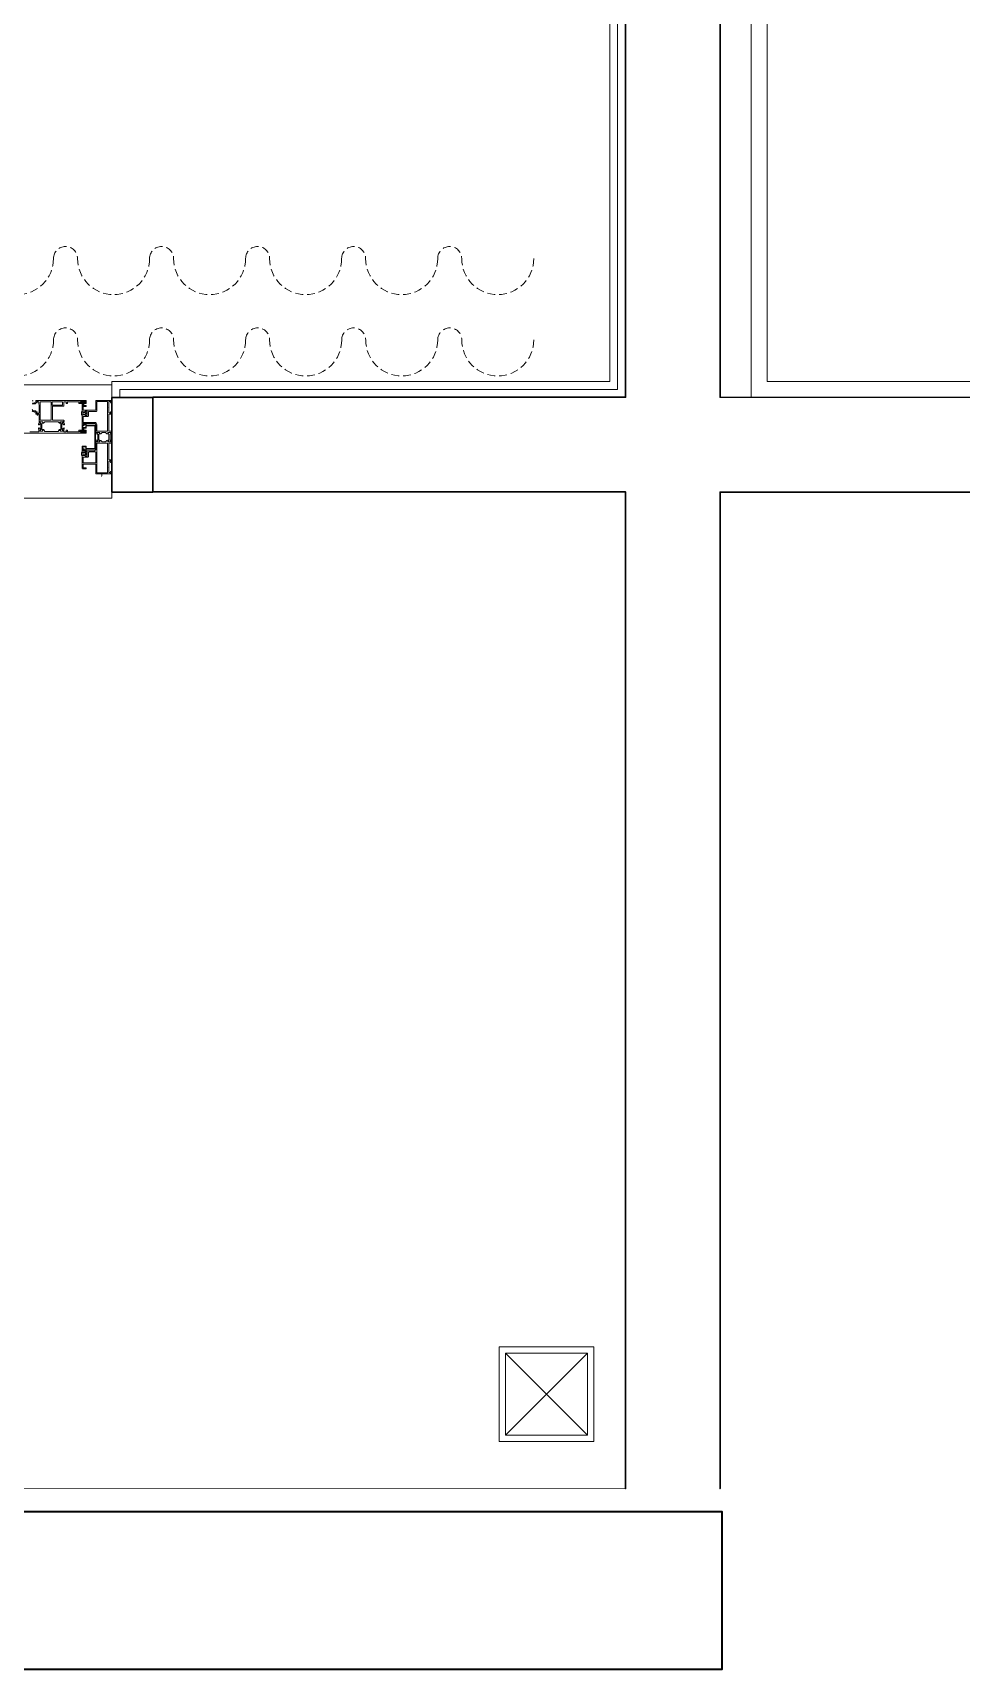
# Model space of a CAD drawing. Header units: centimetres. Extents: x 118932 to 154602, y -32682 to -23521.
# Drawn here: x 140811.1 to 140958.4, y -27264.7 to -27005.1 of the extents above; entities that cross this region are included whole.
import ezdxf

# ---------------------------------------------------------------- set-up
doc = ezdxf.new("R2010")
doc.units = ezdxf.units.CM
doc.header["$LTSCALE"] = 50
doc.header["$MEASUREMENT"] = 0
doc.linetypes.add('HIDDEN', pattern=[0.375, 0.25, -0.125])
for name, color, linetype, lineweight, true_color in [('GEN_01_TA_Kolon', 7, 'Continuous', 35, 0xd05d28), ('GEN_02_TF_Islak Hacim', 7, 'Continuous', 5, 0x007cb0), ('GEN_02_TF_Mobilya', 7, 'Continuous', 5, 0x745e3d), ('GEN_02_TF_Pencere', 7, 'Continuous', 9, 0x6093ac), ('GEN_05_ML_Alçıpan_giydirme', 7, 'Continuous', 18, 0x7ebab5), ('GEN_05_ML_Mermer', 7, 'Continuous', 9, 0x9d8692), ('GEN_06_GR_Orta', 7, 'Continuous', 20, 0x7a7b7a), ('KALACAK DUVARLAR', 7, 'Continuous', 30, 0x005387), ('ÖRÜLECEK DUVARLAR', 7, 'Continuous', 30, 0xfaca30)]:
    doc.layers.add(name, color=color, linetype=linetype, lineweight=lineweight, true_color=true_color)

# ---------------------------------------------------------------- blocks, each defined once
blk = doc.blocks.new('LEVEL 0_E BLOK_GÖRÜNÜŞ')
at = {"layer": 'GEN_06_GR_Orta', "elevation": 0}
blk.add_lwpolyline([(3163.68, -1715.57), (2432.68, -1715.37)], dxfattribs=at)
blk = doc.blocks.new('LEVEL 0-1_D BLOK_KOLON')
at = {"layer": 'GEN_01_TA_Kolon', "elevation": 0}
blk.add_lwpolyline([(1993.87, -201.74), (2128.33, -201.74), (2128.33, -176.74), (1993.87, -176.74)], close=True, dxfattribs=at)
blk = doc.blocks.new('KALACAK DUVALAR LEVEL 0 D BLOK')
at = {"layer": 'KALACAK DUVARLAR', "elevation": 0}
for points in [[(863.5, 165.4), (863.5, 139.38), (871, 139.38), (871, 165.4), (753.5, 165.41), (753.5, 868.23), (738.5, 868.23), (738.5, 165.41), (663.5, 165.41), (663.5, 150.39), (738.5, 150.39), (738.5, -7.69), (738.5, 150.39)], [(863.5, 150.38), (753.5, 150.38), (753.5, -7.69), (753.5, 150.39)]]:
    blk.add_lwpolyline(points, dxfattribs=at)
blk = doc.blocks.new('P7_')
at = {"layer": 'GEN_02_TF_Pencere', "linetype": 'Continuous'}
for p, q in [((163293.16, -16172.52, 0), (163293.16, -16173.03, 0)), ((163293.18, -16172.52, 0), (163293.18, -16173.03, 0)), ((163293.2, -16172.52, 0), (163293.2, -16173.03, 0)), ((163293.22, -16172.52, 0), (163293.22, -16173.03, 0)), ((163293.24, -16172.52, 0), (163293.24, -16173.03, 0)), ((163293.26, -16172.52, 0), (163293.26, -16173.03, 0)), ((163293.28, -16172.52, 0), (163293.28, -16173.03, 0)), ((163293.3, -16172.52, 0), (163293.3, -16173.03, 0)), ((163293.32, -16172.52, 0), (163293.32, -16173.03, 0)), ((163293.34, -16172.52, 0), (163293.34, -16173.03, 0)), ((163293.36, -16172.52, 0), (163293.36, -16173.03, 0)), ((163293.38, -16172.52, 0), (163293.38, -16173.03, 0)), ((163293.4, -16172.52, 0), (163293.4, -16173.03, 0)), ((163293.42, -16172.52, 0), (163293.42, -16173.03, 0)), ((163293.44, -16172.52, 0), (163293.44, -16173.03, 0)), ((163293.46, -16172.52, 0), (163293.46, -16173.03, 0)), ((163293.16, -16176.92, 0), (163293.16, -16176.41, 0)), ((163293.18, -16176.92, 0), (163293.18, -16176.41, 0)), ((163293.2, -16176.92, 0), (163293.2, -16176.41, 0)), ((163293.22, -16176.92, 0), (163293.22, -16176.41, 0)), ((163293.24, -16176.92, 0), (163293.24, -16176.41, 0)), ((163293.26, -16176.92, 0), (163293.26, -16176.41, 0)), ((163293.28, -16176.92, 0), (163293.28, -16176.41, 0)), ((163293.3, -16176.92, 0), (163293.3, -16176.41, 0)), ((163293.32, -16176.92, 0), (163293.32, -16176.41, 0)), ((163293.34, -16176.92, 0), (163293.34, -16176.41, 0)), ((163293.36, -16176.92, 0), (163293.36, -16176.41, 0)), ((163293.38, -16176.92, 0), (163293.38, -16176.41, 0)), ((163293.4, -16176.92, 0), (163293.4, -16176.41, 0)), ((163293.42, -16176.92, 0), (163293.42, -16176.41, 0)), ((163293.44, -16176.92, 0), (163293.44, -16176.41, 0)), ((163293.46, -16176.92, 0), (163293.46, -16176.41, 0))]:
    blk.add_line(p, q, dxfattribs=at)
at = {"layer": 'GEN_02_TF_Pencere', "extrusion": (0, 0, -1), "elevation": 0}
for points in [[(-163289.22, -16167.88), (-163289.22, -16170.51, 0.414214), (-163289.19, -16170.54), (-163288.75, -16170.54, -0.414214), (-163288.72, -16170.57), (-163288.72, -16170.85), (-163288.72, -16171.01), (-163288.95, -16171.03, -0.957329), (-163288.96, -16170.99, 0.267761), (-163288.94, -16170.98), (-163288.89, -16170.82, 0.843081), (-163288.9, -16170.76), (-163289.35, -16170.76, 0.577366), (-163289.37, -16170.81), (-163289.28, -16170.96, 0.182697), (-163289.27, -16170.97, -0.849744), (-163289.28, -16171.01), (-163289.37, -16171.01, -0.267944), (-163289.63, -16170.86), (-163289.66, -16170.81, 0.267966), (-163289.74, -16170.76), (-163289.83, -16170.76, -1), (-163289.89, -16170.76), (-163289.97, -16170.76, -1), (-163290.03, -16170.76), (-163290.09, -16170.76), (-163290.11, -16170.8), (-163290.13, -16170.76), (-163290.26, -16170.76, 0.267964), (-163290.34, -16170.81), (-163290.37, -16170.86, -0.267944), (-163290.63, -16171.01), (-163290.72, -16171.01, -0.849637), (-163290.73, -16170.97, 0.182928), (-163290.72, -16170.96), (-163290.63, -16170.81, 0.577366), (-163290.65, -16170.76), (-163291.11, -16170.76, 0.843087), (-163291.12, -16170.82), (-163291.06, -16170.98, 0.268123), (-163291.04, -16170.99, -0.957545), (-163291.05, -16171.03), (-163291.35, -16171.01, -0.493156), (-163291.36, -16170.98), (-163291.33, -16170.9, -0.312805), (-163291.31, -16170.88, 0.41134), (-163291.29, -16170.85), (-163291.29, -16169.55, 0.414214), (-163291.49, -16169.35), (-163293.26, -16169.35, 0.414214), (-163293.29, -16169.38), (-163293.24, -16169.52, -0.414214), (-163293.27, -16169.55), (-163293.41, -16169.55, -0.414214), (-163293.44, -16169.52), (-163293.44, -16169.17, -0.399096), (-163293.39, -16169.12), (-163293.01, -16169.1, -0.429495), (-163292.98, -16169.13), (-163292.98, -16169.15, 0.414214), (-163292.93, -16169.2), (-163292.74, -16169.2, 0.414214), (-163292.64, -16169.1), (-163292.64, -16168.6, 0.414214), (-163292.74, -16168.5), (-163292.93, -16168.5, 0.414214), (-163292.98, -16168.55), (-163292.98, -16168.57, -0.429487), (-163293.01, -16168.6), (-163293.39, -16168.58, -0.399104), (-163293.44, -16168.53), (-163293.44, -16166.58, -0.414214), (-163293.34, -16166.48), (-163292.82, -16166.48, -0.414214), (-163292.79, -16166.51), (-163292.79, -16166.6, -0.400696), (-163292.81, -16166.63), (-163293.25, -16166.65, 0.400696), (-163293.28, -16166.68), (-163293.28, -16167.19, 0.414214), (-163293.25, -16167.22), (-163291.32, -16167.22, 0.414214), (-163291.29, -16167.19), (-163291.29, -16165.83, -0.414214), (-163291.14, -16165.68), (-163288.75, -16165.68, -0.414214), (-163288.72, -16165.71), (-163288.72, -16165.93, -0.414214), (-163288.87, -16166.08), (-163288.9, -16166.08, -0.414214), (-163288.92, -16166.06), (-163288.92, -16166.01, -0.36604), (-163288.89, -16165.98, 0.365984), (-163288.87, -16165.95), (-163288.87, -16165.86, 0.414214), (-163288.9, -16165.83), (-163289.01, -16165.83, 0.367429), (-163289.03, -16165.86, -0.364526), (-163289.06, -16165.88), (-163289.19, -16165.88, 0.414214), (-163289.22, -16165.91), (-163289.22, -16166.75), (-163289.25, -16166.78), (-163289.22, -16166.81), (-163289.22, -16167.65, 0.414214), (-163289.19, -16167.68), (-163289.06, -16167.68, -0.364526), (-163289.03, -16167.71, 0.367429), (-163289.01, -16167.73), (-163288.9, -16167.73, 0.414214), (-163288.87, -16167.7), (-163288.87, -16167.61, 0.365984), (-163288.89, -16167.58, -0.36604), (-163288.92, -16167.55), (-163288.92, -16167.5, -0.414214), (-163288.9, -16167.48), (-163288.87, -16167.48, -0.414214), (-163288.72, -16167.63), (-163288.72, -16167.8, -0.414214), (-163288.8, -16167.88), (-163289.22, -16167.88)], [(-163291.29, -16169.12), (-163291.29, -16167.43, 0.414189), (-163291.32, -16167.4), (-163293.23, -16167.4, 0.414238), (-163293.26, -16167.43), (-163293.26, -16168.32, 0.414214), (-163293.23, -16168.35), (-163292.54, -16168.35, -0.414214), (-163292.44, -16168.45), (-163292.44, -16169.05, 0.414214), (-163292.34, -16169.15), (-163291.32, -16169.15, 0.414214), (-163291.29, -16169.12)], [(-163293.44, -16168.41, 0.064394), (-163293.52, -16168.62, 0.064394), (-163293.55, -16168.84, 0.129325), (-163293.44, -16169.27), (-163293.44, -16169.12, -0.399528), (-163293.41, -16169.09), (-163292.99, -16169.07, -0.414214), (-163292.96, -16169.1), (-163292.96, -16169.13, 0.414214), (-163292.93, -16169.16), (-163292.93, -16169.16, 0.295923), (-163292.84, -16169.1, 0.104809), (-163292.78, -16168.84, 0.104809), (-163292.84, -16168.58, 0.295923), (-163292.93, -16168.52), (-163292.93, -16168.52, 0.414214), (-163292.96, -16168.55), (-163292.96, -16168.58, -0.414214), (-163292.99, -16168.61), (-163293.41, -16168.59, -0.399528), (-163293.44, -16168.56), (-163293.44, -16168.41)], [(-163289.02, -16171.93), (-163289.02, -16171.08, -0.131652), (-163289, -16171.02), (-163288.9, -16170.84), (-163288.9, -16170.8, 0.414214), (-163288.94, -16170.76), (-163289.28, -16170.76, 0.414214), (-163289.32, -16170.8), (-163289.32, -16170.84), (-163289.21, -16171.02, -0.131652), (-163289.2, -16171.08), (-163289.2, -16171.93, -0.131652), (-163289.21, -16171.99), (-163289.32, -16172.17), (-163289.32, -16172.2, 0.414214), (-163289.28, -16172.24), (-163288.94, -16172.24, 0.414214), (-163288.9, -16172.2), (-163288.9, -16172.17), (-163289, -16171.99, -0.131652), (-163289.02, -16171.93)], [(-163290.77, -16171.93), (-163290.77, -16171.08, -0.131652), (-163290.76, -16171.02), (-163290.65, -16170.84), (-163290.65, -16170.8, 0.414214), (-163290.69, -16170.76), (-163291.03, -16170.76, 0.414214), (-163291.07, -16170.8), (-163291.07, -16170.84), (-163290.97, -16171.02, -0.131652), (-163290.95, -16171.08), (-163290.95, -16171.93, -0.131652), (-163290.97, -16171.99), (-163291.07, -16172.17), (-163291.07, -16172.2, 0.414214), (-163291.03, -16172.24), (-163290.69, -16172.24, 0.414214), (-163290.65, -16172.2), (-163290.65, -16172.17), (-163290.76, -16171.99, -0.131652), (-163290.77, -16171.93)], [(-163292.78, -16169.39, 0.198912), (-163292.79, -16169.37, 0.198912), (-163292.81, -16169.36), (-163293.22, -16169.36, 0.518649), (-163293.25, -16169.4), (-163293.21, -16169.52, -0.518649), (-163293.24, -16169.56), (-163293.4, -16169.56, 0.414214), (-163293.43, -16169.59), (-163293.43, -16170.05, 0.414214), (-163293.4, -16170.08), (-163292.81, -16170.08, 0.414214), (-163292.78, -16170.05), (-163292.78, -16169.71), (-163291.43, -16169.71), (-163291.43, -16171.49), (-163291.43, -16173.28), (-163292.78, -16173.28), (-163292.78, -16172.94, 0.414214), (-163292.81, -16172.91), (-163293.4, -16172.91, 0.414214), (-163293.43, -16172.94), (-163293.43, -16173.4, 0.414214), (-163293.4, -16173.43), (-163293.24, -16173.43, -0.518649), (-163293.21, -16173.47), (-163293.25, -16173.59, 0.518649), (-163293.22, -16173.63), (-163292.81, -16173.63, 0.414214), (-163292.78, -16173.6), (-163292.78, -16173.43, -0.414214), (-163292.75, -16173.4), (-163291.34, -16173.4, 0.414214), (-163291.31, -16173.37), (-163291.31, -16171.49), (-163291.31, -16169.62, 0.414214), (-163291.34, -16169.59), (-163292.75, -16169.59, -0.414214), (-163292.78, -16169.56), (-163292.78, -16169.39)], [(-163292.89, -16169.49, -0.190395), (-163292.88, -16169.51), (-163292.88, -16169.95, -0.414214), (-163292.91, -16169.98), (-163293.3, -16169.98, -0.414214), (-163293.33, -16169.95), (-163293.33, -16169.69, -0.414214), (-163293.3, -16169.66), (-163293.26, -16169.66, 0.505029), (-163293.12, -16169.47), (-163292.91, -16169.48, -0.190395), (-163292.89, -16169.49)], [(-163293.29, -16168.7), (-163292.97, -16168.71, -0.337036), (-163292.94, -16168.74, -0.054259), (-163292.93, -16168.84, -0.054259), (-163292.94, -16168.95, -0.337036), (-163292.97, -16168.97), (-163293.29, -16168.99, -0.32284), (-163293.32, -16168.97, -0.093955), (-163293.35, -16168.84, -0.093955), (-163293.32, -16168.72, -0.32284), (-163293.29, -16168.7)], [(-163288.75, -16177.33), (-163291.14, -16177.33, -0.414214), (-163291.29, -16177.18), (-163291.29, -16175.81, 0.414214), (-163291.32, -16175.78), (-163293.25, -16175.78, 0.414214), (-163293.28, -16175.81), (-163293.28, -16176.32, 0.400696), (-163293.25, -16176.35), (-163292.81, -16176.38, -0.400696), (-163292.79, -16176.41), (-163292.79, -16176.5, -0.414214), (-163292.82, -16176.53), (-163293.34, -16176.53, -0.414214), (-163293.44, -16176.43), (-163293.44, -16175.6, -0.399104), (-163293.39, -16175.55), (-163293.01, -16175.53, -0.429487), (-163292.98, -16175.56), (-163292.98, -16175.58, 0.414214), (-163292.93, -16175.63), (-163292.74, -16175.63, 0.414214), (-163292.64, -16175.53), (-163292.64, -16175.03, 0.414214), (-163292.74, -16174.93), (-163292.93, -16174.93, 0.414214), (-163292.98, -16174.98), (-163292.98, -16175, -0.429495), (-163293.01, -16175.03), (-163293.39, -16175.02, -0.399096), (-163293.44, -16174.97), (-163293.44, -16173.49, -0.414214), (-163293.41, -16173.46), (-163293.27, -16173.46, -0.518649), (-163293.24, -16173.5), (-163293.28, -16173.62, 0.518649), (-163293.25, -16173.66), (-163291.49, -16173.66, 0.414214), (-163291.29, -16173.46), (-163291.29, -16172.16, 0.41134), (-163291.31, -16172.13, -0.312805), (-163291.33, -16172.11), (-163291.36, -16172.03, -0.493156), (-163291.35, -16172), (-163291.05, -16171.98, -0.957545), (-163291.04, -16172.02, 0.268123), (-163291.06, -16172.03), (-163291.12, -16172.19, 0.843087), (-163291.11, -16172.25), (-163290.65, -16172.25, 0.577366), (-163290.63, -16172.2), (-163290.72, -16172.04, 0.182928), (-163290.73, -16172.03, -0.849637), (-163290.72, -16172), (-163290.63, -16172, -0.267944), (-163290.37, -16172.15), (-163290.34, -16172.2, 0.267964), (-163290.26, -16172.25), (-163290.13, -16172.25), (-163290.11, -16172.21), (-163290.09, -16172.25), (-163290.03, -16172.25, -1), (-163289.97, -16172.25), (-163289.89, -16172.25, -1), (-163289.83, -16172.25), (-163289.74, -16172.25, 0.267966), (-163289.66, -16172.2), (-163289.63, -16172.15, -0.267944), (-163289.37, -16172), (-163289.28, -16172, -0.849744), (-163289.27, -16172.03, 0.182697), (-163289.28, -16172.04), (-163289.37, -16172.2, 0.577366), (-163289.35, -16172.25), (-163288.9, -16172.25, 0.843081), (-163288.89, -16172.19), (-163288.94, -16172.03, 0.267761), (-163288.96, -16172.02, -0.957329), (-163288.95, -16171.98), (-163288.72, -16172), (-163288.72, -16172.16), (-163288.72, -16172.43, -0.414214), (-163288.75, -16172.46), (-163289.19, -16172.46, 0.414214), (-163289.22, -16172.49), (-163289.22, -16175.13), (-163288.8, -16175.13, -0.414214), (-163288.72, -16175.21), (-163288.72, -16175.38, -0.414214), (-163288.87, -16175.53), (-163288.9, -16175.53, -0.414214), (-163288.92, -16175.51), (-163288.92, -16175.45, -0.36604), (-163288.89, -16175.42, 0.365984), (-163288.87, -16175.4), (-163288.87, -16175.31, 0.414214), (-163288.9, -16175.28), (-163289.01, -16175.28, 0.367429), (-163289.03, -16175.3, -0.364526), (-163289.06, -16175.33), (-163289.19, -16175.33, 0.414214), (-163289.22, -16175.36), (-163289.22, -16176.2), (-163289.25, -16176.23), (-163289.22, -16176.26), (-163289.22, -16177.1, 0.414214), (-163289.19, -16177.13), (-163289.06, -16177.13, -0.364526), (-163289.03, -16177.15, 0.367429), (-163289.01, -16177.18), (-163288.9, -16177.18, 0.414214), (-163288.87, -16177.15), (-163288.87, -16177.06, 0.365984), (-163288.89, -16177.03, -0.36604), (-163288.92, -16177), (-163288.92, -16176.95, -0.414214), (-163288.9, -16176.93), (-163288.87, -16176.93, -0.414214), (-163288.72, -16177.08), (-163288.72, -16177.3, -0.414214), (-163288.75, -16177.33)], [(-163291.11, -16177.15), (-163289.4, -16177.15), (-163289.4, -16172.46), (-163291.11, -16172.46), (-163291.11, -16173.46, -0.414214), (-163291.49, -16173.84), (-163293.23, -16173.84, 0.414214), (-163293.26, -16173.87), (-163293.26, -16174.75, 0.414214), (-163293.23, -16174.78), (-163292.54, -16174.78, -0.414214), (-163292.44, -16174.88), (-163292.44, -16175.48, 0.414214), (-163292.34, -16175.58), (-163291.21, -16175.58, -0.414214), (-163291.11, -16175.68), (-163291.11, -16177.15)], [(-163300.76, -16177.32), (-163292.82, -16177.33, 0.198912), (-163292.79, -16177.32, 0.198912), (-163292.79, -16177.3), (-163292.79, -16176.86, 0.414214), (-163292.82, -16176.83), (-163293.02, -16176.82, 0.414214), (-163293.09, -16176.89, 0.414214), (-163293.06, -16176.93), (-163292.98, -16176.93, -0.414214), (-163292.93, -16176.97), (-163292.93, -16177.1, -0.414214), (-163292.98, -16177.15), (-163293.65, -16177.14, -0.414214), (-163293.7, -16177.09), (-163293.7, -16176.97, -0.414214), (-163293.65, -16176.92), (-163293.57, -16176.92, 0.414214), (-163293.54, -16176.89, 0.414214), (-163293.61, -16176.82), (-163293.92, -16176.82, 0.414214), (-163293.97, -16176.87), (-163293.97, -16176.94, 0.414214), (-163293.94, -16176.97), (-163293.84, -16176.97), (-163293.84, -16177.12), (-163295.84, -16177.12), (-163295.84, -16176.97), (-163295.77, -16176.97, 0.414214), (-163295.74, -16176.94), (-163295.74, -16176.88, 0.414214), (-163295.77, -16176.85), (-163295.93, -16176.85, 0.414214), (-163295.96, -16176.88), (-163295.96, -16177.09, -0.414214), (-163295.99, -16177.12), (-163296.34, -16177.12), (-163296.33, -16176.42, 0.414213), (-163296.36, -16176.39), (-163298.13, -16176.39), (-163298.13, -16175.31), (-163298.16, -16175.28), (-163298.13, -16175.25), (-163298.13, -16174.17), (-163296.38, -16174.17, 0.414277), (-163296.28, -16174.07), (-163296.28, -16174.04, 0.339312), (-163296.3, -16174.02), (-163296.32, -16174.01, -0.339802), (-163296.33, -16173.99), (-163296.33, -16173.81), (-163296.26, -16173.55, 0.700085), (-163296.37, -16173.47), (-163296.39, -16173.48), (-163296.56, -16173.66, 0.617948), (-163296.54, -16173.72, -0.283637), (-163296.52, -16173.74), (-163296.47, -16173.92), (-163296.47, -16173.94, -0.673161), (-163296.52, -16173.96, 0.202488), (-163296.54, -16173.95), (-163296.93, -16173.95, -0.414214), (-163296.96, -16173.92), (-163296.96, -16173.9, -0.137872), (-163296.96, -16173.89), (-163296.86, -16173.73, 0.585524), (-163296.88, -16173.7), (-163297.02, -16173.7, 0.261413), (-163297.11, -16173.75), (-163297.18, -16173.87, -0.261413), (-163297.27, -16173.92), (-163298.18, -16173.92), (-163299.35, -16173.92, -0.261413), (-163299.43, -16173.87), (-163299.51, -16173.75, 0.261413), (-163299.59, -16173.7), (-163299.74, -16173.7, 0.585524), (-163299.75, -16173.73), (-163299.66, -16173.88, -0.137872), (-163299.66, -16173.9), (-163299.66, -16173.92, -0.414214), (-163299.69, -16173.95), (-163300.07, -16173.95, 0.202488), (-163300.09, -16173.96, -0.673161), (-163300.15, -16173.94), (-163300.15, -16173.92), (-163300.09, -16173.74, -0.283637), (-163300.07, -16173.71, 0.617948), (-163300.06, -16173.65), (-163300.23, -16173.48), (-163300.25, -16173.47, 0.700085), (-163300.35, -16173.54), (-163300.28, -16173.8), (-163300.28, -16175.09, -0.414214), (-163300.31, -16175.12), (-163300.45, -16175.12, -0.414214), (-163300.48, -16175.09), (-163300.48, -16175, 0.463003), (-163300.52, -16174.97, 0.372825), (-163300.6, -16175.07), (-163300.6, -16175.09, -0.414214), (-163300.63, -16175.12), (-163300.7, -16175.12, 0.414214), (-163300.78, -16175.2), (-163300.78, -16175.37, 0.414214), (-163300.63, -16175.52), (-163300.61, -16175.52, 0.414214), (-163300.58, -16175.49), (-163300.58, -16175.45, 0.380812), (-163300.61, -16175.42, -0.365977), (-163300.63, -16175.39), (-163300.63, -16175.3, -0.414214), (-163300.6, -16175.27), (-163300.49, -16175.27, -0.365977), (-163300.46, -16175.3, 0.369187), (-163300.44, -16175.32), (-163300.31, -16175.32, -0.414214), (-163300.28, -16175.35), (-163300.28, -16176.19), (-163300.25, -16176.22), (-163300.28, -16176.25), (-163300.29, -16177.09, -0.414214), (-163300.32, -16177.12), (-163300.44, -16177.12, 0.365995), (-163300.47, -16177.15, -0.365977), (-163300.5, -16177.17), (-163300.61, -16177.17, -0.414214), (-163300.64, -16177.14), (-163300.64, -16177.05, -0.374045), (-163300.61, -16177.02, 0.366034), (-163300.59, -16176.99), (-163300.59, -16176.95, 0.414214), (-163300.62, -16176.92), (-163300.64, -16176.92, 0.414214), (-163300.79, -16177.07), (-163300.79, -16177.29, 0.414214), (-163300.76, -16177.32)], [(-163292.88, -16173.04), (-163292.88, -16173.48, -0.395113), (-163292.91, -16173.51), (-163293.12, -16173.52, 0.505029), (-163293.26, -16173.33), (-163293.3, -16173.33, -0.414214), (-163293.33, -16173.3), (-163293.33, -16173.04, -0.414214), (-163293.3, -16173.01), (-163292.91, -16173.01, -0.414214), (-163292.88, -16173.04)], [(-163296.82, -16173.64), (-163296.82, -16172.79, 0.131653), (-163296.84, -16172.73), (-163296.94, -16172.55), (-163296.94, -16172.51, -0.414213), (-163296.9, -16172.47), (-163296.56, -16172.47, -0.414214), (-163296.52, -16172.51), (-163296.52, -16172.55), (-163296.62, -16172.73, 0.131652), (-163296.64, -16172.79), (-163296.64, -16173.64, 0.131652), (-163296.62, -16173.7), (-163296.52, -16173.88), (-163296.52, -16173.91, -0.414214), (-163296.56, -16173.95), (-163296.9, -16173.95, -0.414213), (-163296.94, -16173.91), (-163296.94, -16173.88), (-163296.84, -16173.7, 0.131652), (-163296.82, -16173.64)], [(-163299.82, -16173.63), (-163299.82, -16172.79, -0.131653), (-163299.8, -16172.73), (-163299.7, -16172.55), (-163299.7, -16172.51, 0.414213), (-163299.74, -16172.47), (-163300.08, -16172.47, 0.414214), (-163300.12, -16172.51), (-163300.12, -16172.55), (-163300.01, -16172.73, -0.131652), (-163300, -16172.79), (-163300, -16173.63, -0.131652), (-163300.01, -16173.69), (-163300.12, -16173.87), (-163300.12, -16173.91, 0.414214), (-163300.08, -16173.95), (-163299.74, -16173.95, 0.414213), (-163299.7, -16173.91), (-163299.7, -16173.87), (-163299.8, -16173.69, -0.131652), (-163299.82, -16173.63)], [(-163293.44, -16174.85, 0.064394), (-163293.52, -16175.06, 0.064394), (-163293.55, -16175.28, 0.129325), (-163293.44, -16175.71), (-163293.44, -16175.56, -0.399528), (-163293.41, -16175.53), (-163292.99, -16175.51, -0.414214), (-163292.96, -16175.54), (-163292.96, -16175.57, 0.414214), (-163292.93, -16175.6), (-163292.93, -16175.6, 0.295923), (-163292.84, -16175.54, 0.104809), (-163292.78, -16175.28, 0.104809), (-163292.84, -16175.02, 0.295923), (-163292.93, -16174.96), (-163292.93, -16174.96, 0.414214), (-163292.96, -16174.99), (-163292.96, -16175.02, -0.414214), (-163292.99, -16175.05), (-163293.41, -16175.03, -0.399528), (-163293.44, -16175), (-163293.44, -16174.85)], [(-163293.29, -16175.13), (-163292.97, -16175.15, -0.337036), (-163292.94, -16175.17, -0.054259), (-163292.93, -16175.28, -0.054259), (-163292.94, -16175.38, -0.337036), (-163292.97, -16175.41), (-163293.29, -16175.42, -0.32284), (-163293.32, -16175.4, -0.093955), (-163293.35, -16175.28, -0.093955), (-163293.32, -16175.15, -0.32284), (-163293.29, -16175.13)], [(-163298.21, -16176.6, -0.198912), (-163298.19, -16176.59), (-163296.57, -16176.59, -0.414214), (-163296.54, -16176.62), (-163296.54, -16177.09, -0.414214), (-163296.57, -16177.12), (-163298.19, -16177.12, -0.414214), (-163298.22, -16177.09), (-163298.22, -16176.62, -0.198912), (-163298.21, -16176.6)]]:
    blk.add_lwpolyline(points, format="xyb", close=True, dxfattribs=at)
for points in [[(-163289.4, -16170.54), (-163289.4, -16165.86), (-163291.11, -16165.86), (-163291.11, -16170.54), (-163289.4, -16170.54)], [(-163298.38, -16177.12), (-163300.09, -16177.12), (-163300.08, -16174.17), (-163298.37, -16174.17), (-163298.38, -16177.12)]]:
    blk.add_lwpolyline(points, close=True, dxfattribs=at)
for points in [[(-163301.74, -16172.32), (-163300.32, -16172.32, -0.414214), (-163300.29, -16172.35), (-163300.29, -16172.62), (-163300.36, -16172.88, 0.700075), (-163300.25, -16172.95), (-163300.23, -16172.94), (-163300.06, -16172.77, 0.617785), (-163300.07, -16172.71, -0.283333), (-163300.1, -16172.69), (-163300.15, -16172.5), (-163300.15, -16172.48, -0.673162), (-163300.1, -16172.46, 0.202354), (-163300.07, -16172.47), (-163299.69, -16172.47, -0.415901), (-163299.66, -16172.5), (-163299.66, -16172.52, -0.137872), (-163299.66, -16172.54), (-163299.76, -16172.69, 0.585714), (-163299.74, -16172.72), (-163299.6, -16172.72, 0.30109), (-163299.51, -16172.67), (-163299.35, -16172.41, -0.261413), (-163299.27, -16172.37), (-163298.44, -16172.37), (-163298.42, -16172.4), (-163298.4, -16172.37), (-163298.34, -16172.37, 1), (-163298.28, -16172.37), (-163298.2, -16172.37, 1), (-163298.14, -16172.37), (-163297.35, -16172.37, -0.261413), (-163297.27, -16172.41), (-163297.11, -16172.67, 0.261381), (-163297.03, -16172.72), (-163296.88, -16172.72, 0.585524), (-163296.87, -16172.69), (-163296.96, -16172.54, -0.137707), (-163296.96, -16172.52), (-163296.96, -16172.5, -0.414214), (-163296.93, -16172.47), (-163296.55, -16172.47, 0.202488), (-163296.52, -16172.46, -0.673126), (-163296.47, -16172.48), (-163296.47, -16172.5), (-163296.52, -16172.69, -0.283536), (-163296.55, -16172.71, 0.617796), (-163296.56, -16172.77), (-163296.39, -16172.94), (-163296.37, -16172.95, 0.700399), (-163296.27, -16172.88), (-163296.34, -16172.62), (-163296.34, -16172.35, -0.414214), (-163296.31, -16172.32), (-163295.99, -16172.32, -0.414214), (-163295.96, -16172.35), (-163295.96, -16172.56, 0.414214), (-163295.93, -16172.59), (-163295.77, -16172.59, 0.414214), (-163295.74, -16172.56), (-163295.74, -16172.5, 0.414214), (-163295.77, -16172.47), (-163295.84, -16172.47), (-163295.84, -16172.32), (-163293.84, -16172.32), (-163293.84, -16172.47), (-163293.94, -16172.47, 0.414214), (-163293.97, -16172.5), (-163293.97, -16172.57, 0.414214), (-163293.92, -16172.62), (-163293.61, -16172.62, 0.414214), (-163293.54, -16172.55, 0.414214), (-163293.57, -16172.52), (-163293.65, -16172.52, -0.414214), (-163293.7, -16172.47), (-163293.7, -16172.35, -0.414214), (-163293.65, -16172.3), (-163292.98, -16172.3, -0.414214), (-163292.93, -16172.35), (-163292.93, -16172.47, -0.414214), (-163292.98, -16172.52), (-163293.06, -16172.52, 0.414214), (-163293.09, -16172.55, 0.414214), (-163293.02, -16172.62), (-163292.82, -16172.62, 0.414214), (-163292.79, -16172.59), (-163292.79, -16172.15, 0.414214), (-163292.82, -16172.12), (-163292.82, -16172.12), (-163302.76, -16172.12, 0.414214)], [(-163301.32, -16177.33, 0.41421), (-163301.29, -16177.3), (-163301.29, -16177.24, 0.41421), (-163301.32, -16177.21)], [(-163301.34, -16176.91), (-163301.07, -16176.91), (-163301.04, -16176.94, 0.414213), (-163301, -16176.95), (-163300.83, -16176.85, 0.767327), (-163300.85, -16176.79), (-163301.36, -16176.79, 0.414213)], [(-163301.36, -16175.9), (-163301.26, -16175.74, -0.244575), (-163301.11, -16175.67), (-163300.83, -16175.67, 0.767327), (-163300.8, -16175.56), (-163301, -16175.45, 0.577351), (-163301.05, -16175.48), (-163301.05, -16175.55), (-163301.11, -16175.55, 0.244575), (-163301.35, -16175.67)]]:
    blk.add_lwpolyline(points, format="xyb", dxfattribs=at)
at = {"layer": 'GEN_02_TF_Pencere', "linetype": 'Continuous', "elevation": 0}
for points in [[(163293.65, -16172.52), (163292.97, -16172.52), (163292.97, -16172.43), (163293.65, -16172.43), (163293.65, -16172.52)], [(163292.97, -16176.92), (163293.65, -16176.92), (163293.65, -16177.01), (163292.97, -16177.01), (163292.97, -16176.92)]]:
    blk.add_lwpolyline(points, close=True, dxfattribs=at)
at = {"layer": 'GEN_02_TF_Pencere'}
blk.add_arc((163290.64, -16165.48, 0), 0.332, 142.1442, 217.8558, dxfattribs=at)
at = {"layer": 'GEN_05_ML_Mermer', "elevation": 0}
blk.add_lwpolyline([(163483.72, -16179.82), (163288.72, -16179.82), (163288.72, -16161.83), (163483.72, -16161.83)], close=True, dxfattribs=at)
blk = doc.blocks.new('dograma level 0 d blok')
at = {"layer": 'GEN_05_ML_Alçıpan_giydirme', "color": 1, "rotation": 180}
blk.add_blockref('P7_', (164132.18, -16010.48, 0), dxfattribs=at)
blk = doc.blocks.new('Drapery Nest - Drape-V396-TYPE F')
at = {"layer": 'GEN_02_TF_Mobilya', "linetype": 'HIDDEN'}
for points in [[(0, 95.25, -1), (0, 133.35, 1), (0, 247.65, -1), (0, 285.75, 1), (0, 400.05, -1), (0, 438.15, 1), (0, 400.05, -1), (0, 285.75, 1), (0, 247.65, -1), (0, 133.35, 1), (0, 95.25, -1), (0, -19.05, 1)], [(0, -361.95, -1), (0, -323.85, 1), (0, -209.55, -1), (0, -171.45, 1), (0, -57.15, -1), (0, -19.05, 1), (0, -57.15, -1), (0, -171.45, 1), (0, -209.55, -1), (0, -323.85, 1), (0, -361.95, -1), (0, -476.25, 1)], [(0, -819.15, -1), (0, -781.05, 1), (0, -666.75, -1), (0, -628.65, 1), (0, -514.35, -1), (0, -476.25, 1), (0, -514.35, -1), (0, -628.65, 1), (0, -666.75, -1), (0, -781.05, 1), (0, -819.15, -1), (0, -933.45, 1)]]:
    blk.add_lwpolyline(points, format="xyb", close=True, dxfattribs=at)
blk = doc.blocks.new('Drapery Nest - Drape-V397-TYPE F')
at = {"layer": 'GEN_02_TF_Mobilya', "linetype": 'HIDDEN'}
for points in [[(0, 95.2, -1), (0, 133.3, 1), (0, 247.6, -1), (0, 285.7, 1), (0, 400, -1), (0, 438.1, 1), (0, 400, -1), (0, 285.7, 1), (0, 247.6, -1), (0, 133.3, 1), (0, 95.2, -1), (0, -19.1, 1)], [(-1.8, -362, -1), (-1.8, -323.9, 1), (-1.8, -209.6, -1), (-1.8, -171.5, 1), (-1.8, -57.2, -1), (-1.8, -19.1, 1), (-1.8, -57.2, -1), (-1.8, -171.5, 1), (-1.8, -209.6, -1), (-1.8, -323.9, 1), (-1.8, -362, -1), (-1.8, -476.3, 1)], [(-1.8, -819.2, -1), (-1.8, -781.1, 1), (-1.8, -666.8, -1), (-1.8, -628.7, 1), (-1.8, -514.4, -1), (-1.8, -476.3, 1), (-1.8, -514.4, -1), (-1.8, -628.7, 1), (-1.8, -666.8, -1), (-1.8, -781.1, 1), (-1.8, -819.2, -1), (-1.8, -933.5, 1)]]:
    blk.add_lwpolyline(points, format="xyb", close=True, dxfattribs=at)
blk = doc.blocks.new('D blok level 1 tefrişler')
at = {"xscale": -0.1000000000000028, "yscale": 0.1000000000000028, "zscale": 0.1, "rotation": 90}
for name, p in [('Drapery Nest - Drape-V396-TYPE F', (-87.63, 0)), ('Drapery Nest - Drape-V397-TYPE F', (-87.63, -13.09))]:
    blk.add_blockref(name, p, dxfattribs=at)
blk = doc.blocks.new('15X15 YER SÜZGECİ')
at = {"layer": 'GEN_02_TF_Islak Hacim'}
for p, q in [((79124.39, -32386.74), (79124.39, -32368.35)), ((79115.19, -32377.54), (79133.58, -32377.54))]:
    blk.add_line(p, q, dxfattribs=at)
for points in [[(79124.39, -32388.15), (79134.99, -32377.54), (79124.39, -32366.94), (79113.78, -32377.54)], [(79124.39, -32386.74), (79133.58, -32377.54), (79124.39, -32368.35), (79115.19, -32377.54)]]:
    blk.add_lwpolyline(points, close=True, dxfattribs=at)
blk = doc.blocks.new('level 0 süzgeçler')
at = {"rotation": 224.9999999999999}
blk.add_blockref('15X15 YER SÜZGECİ', (78460.15, 35994.1, 0), dxfattribs=at)
blk = doc.blocks.new('ORULECEK DUVARLEVEL 2 D DBLOK')
at = {"layer": 'ÖRÜLECEK DUVARLAR', "elevation": 0}
blk.add_lwpolyline([(843.5, 165.38), (850, 165.38), (850, 150.37), (843.5, 150.37)], close=True, dxfattribs=at)
blk = doc.blocks.new('level 1 d blok duvarlar')
at = {"layer": 'GEN_05_ML_Alçıpan_giydirme', "elevation": 0}
for points in [[(2482.66, -1917.02), (2482.66, -1914.52), (2369.62, -1914.52), (2369.66, -1211.69), (2347.16, -1211.69), (2347.16, -1214.19), (2367.16, -1214.19), (2367.12, -1917.02), (2480.16, -1917.02), (2480.16, -1917.02)], [(2265.66, -1917.01), (2265.66, -1914.51), (2344.66, -1914.51), (2344.66, -1383.08)], [(2266.91, -1917.01), (2266.91, -1915.76), (2345.91, -1915.76), (2345.91, -1383.08)], [(2268.16, -1917.01), (2268.16, -1917.01), (2346.21, -1917.01)]]:
    blk.add_lwpolyline(points, dxfattribs=at)

msp = doc.modelspace()

# ---------------------------------------------------------------- block references
for name, p in [('LEVEL 0_E BLOK_GÖRÜNÜŞ', (137741.49, -25520.47, 0)), ('LEVEL 0-1_D BLOK_KOLON', (138792.17, -27062.94, 0)), ('KALACAK DUVALAR LEVEL 0 D BLOK', (140166.67, -27228.34, 0)), ('dograma level 0 d blok', (139980.2, -27230.27, 0))]:
    msp.add_blockref(name, p)

# ---------------------------------------------------------------- next in the draw order: block references
msp.add_blockref('D blok level 1 tefrişler', (140884.88, -27040.92, 0))

# ---------------------------------------------------------------- next in the draw order: block references
for name, p in [('level 0 süzgeçler', (141276.24, -30160.12)), ('level 1 d blok duvarlar', (138558, -25145.92))]:
    msp.add_blockref(name, p)
at = {"layer": 'KALACAK DUVARLAR'}
msp.add_blockref('ORULECEK DUVARLEVEL 2 D DBLOK', (139980.17, -27228.33, 0), dxfattribs=at)

doc.saveas('drawing.dxf')
